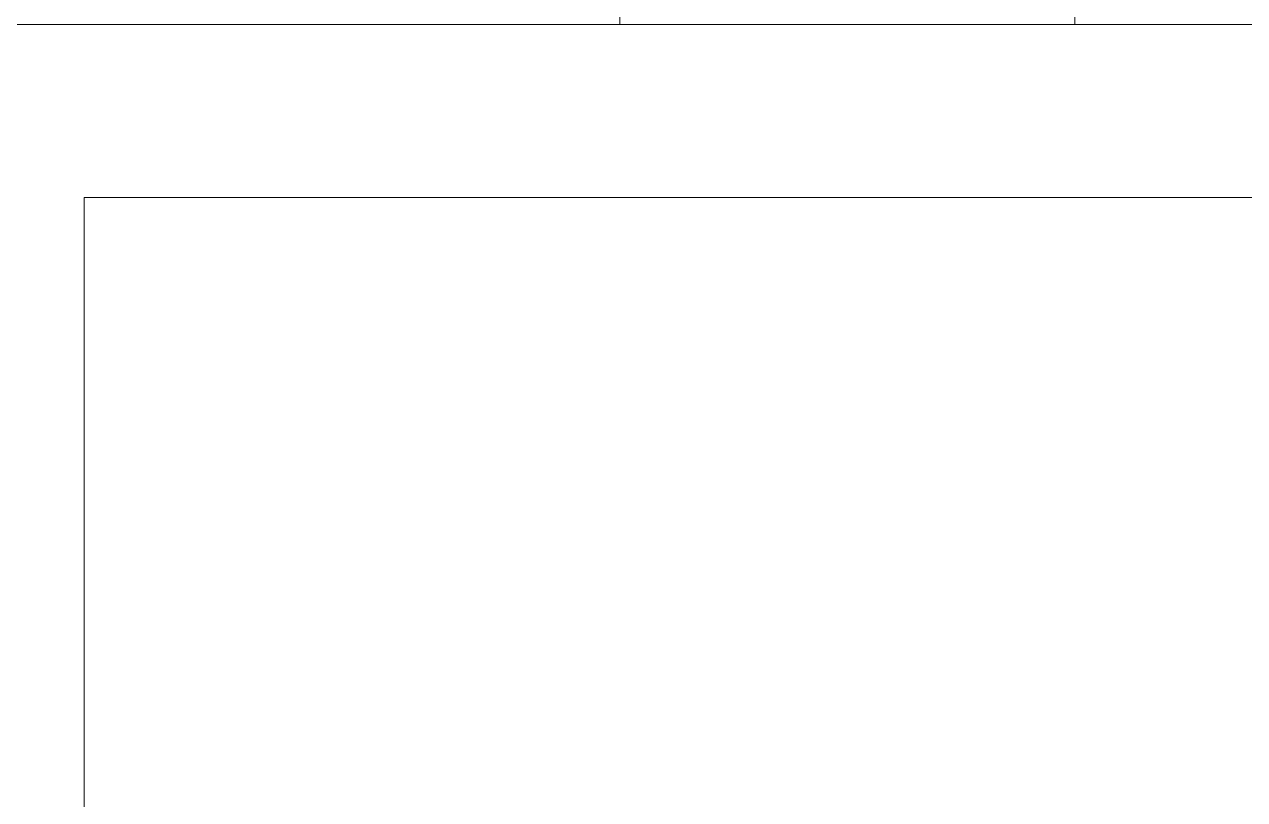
# Model space of a CAD drawing. Header units: metres. Extents: x -22.5 to 67.5, y 0 to 64.7.
# Drawn here: x 29.023 to 29.728, y 36.59 to 37.038 of the extents above; entities that cross this region are included whole.
import ezdxf

# ---------------------------------------------------------------- set-up
doc = ezdxf.new("R2010")
doc.units = ezdxf.units.M
doc.layers.add('XREF PB NEURO-ONCOLOGIA$0$Mobiliario Fijo', color=40, linetype='Continuous')
doc.layers.add('XREF PB NEURO-ONCOLOGIA$0$MUROS DE TABLAROCA', color=150, linetype='Continuous', lineweight=13)

# ---------------------------------------------------------------- blocks, each defined once
blk = doc.blocks.new('XREF PB NEURO-ONCOLOGIA$0$A$C2dd17acc')
at = {"lineweight": 20}
blk.add_lwpolyline([(0, -0.13154), (0, 0.13154), (0.11275, 0.13154), (0.11275, -0.13154)], close=True, dxfattribs=at)
blk.add_lwpolyline([(0.11325, -0.03606, 0.999993), (0.11325, 0.03809, 0.999993), (0.11325, 0.11224)], format="xyb", dxfattribs=at)
blk.add_arc((0.11325, -0.07415), 0.03707, 270.00038, 89.99962, dxfattribs=at)
blk = doc.blocks.new('XREF PB NEURO-ONCOLOGIA')
at = {"layer": 'XREF PB NEURO-ONCOLOGIA$0$MUROS DE TABLAROCA'}
for p, q in [((3.56456, 16.20617), (3.56456, 16.98617)), ((3.46456, 16.20617), (3.46456, 15.04933, 0)), ((3.56456, 16.20617), (3.56456, 15.04933, 0))]:
    blk.add_line(p, q, dxfattribs=at)
blk.add_lwpolyline([(3.46456, 16.20617), (1.15167, 16.20617), (1.15167, 15.85617), (0.15167, 15.85617)], dxfattribs=at)
at = {"layer": 'XREF PB NEURO-ONCOLOGIA$0$Mobiliario Fijo'}
blk.add_blockref('XREF PB NEURO-ONCOLOGIA$0$A$C2dd17acc', (3.56456, 15.76486, 0), dxfattribs=at)

msp = doc.modelspace()

# ---------------------------------------------------------------- block references
at = {"rotation": 90}
msp.add_blockref('XREF PB NEURO-ONCOLOGIA', (45.26344, 33.47338), dxfattribs=at)

doc.saveas('drawing.dxf')
